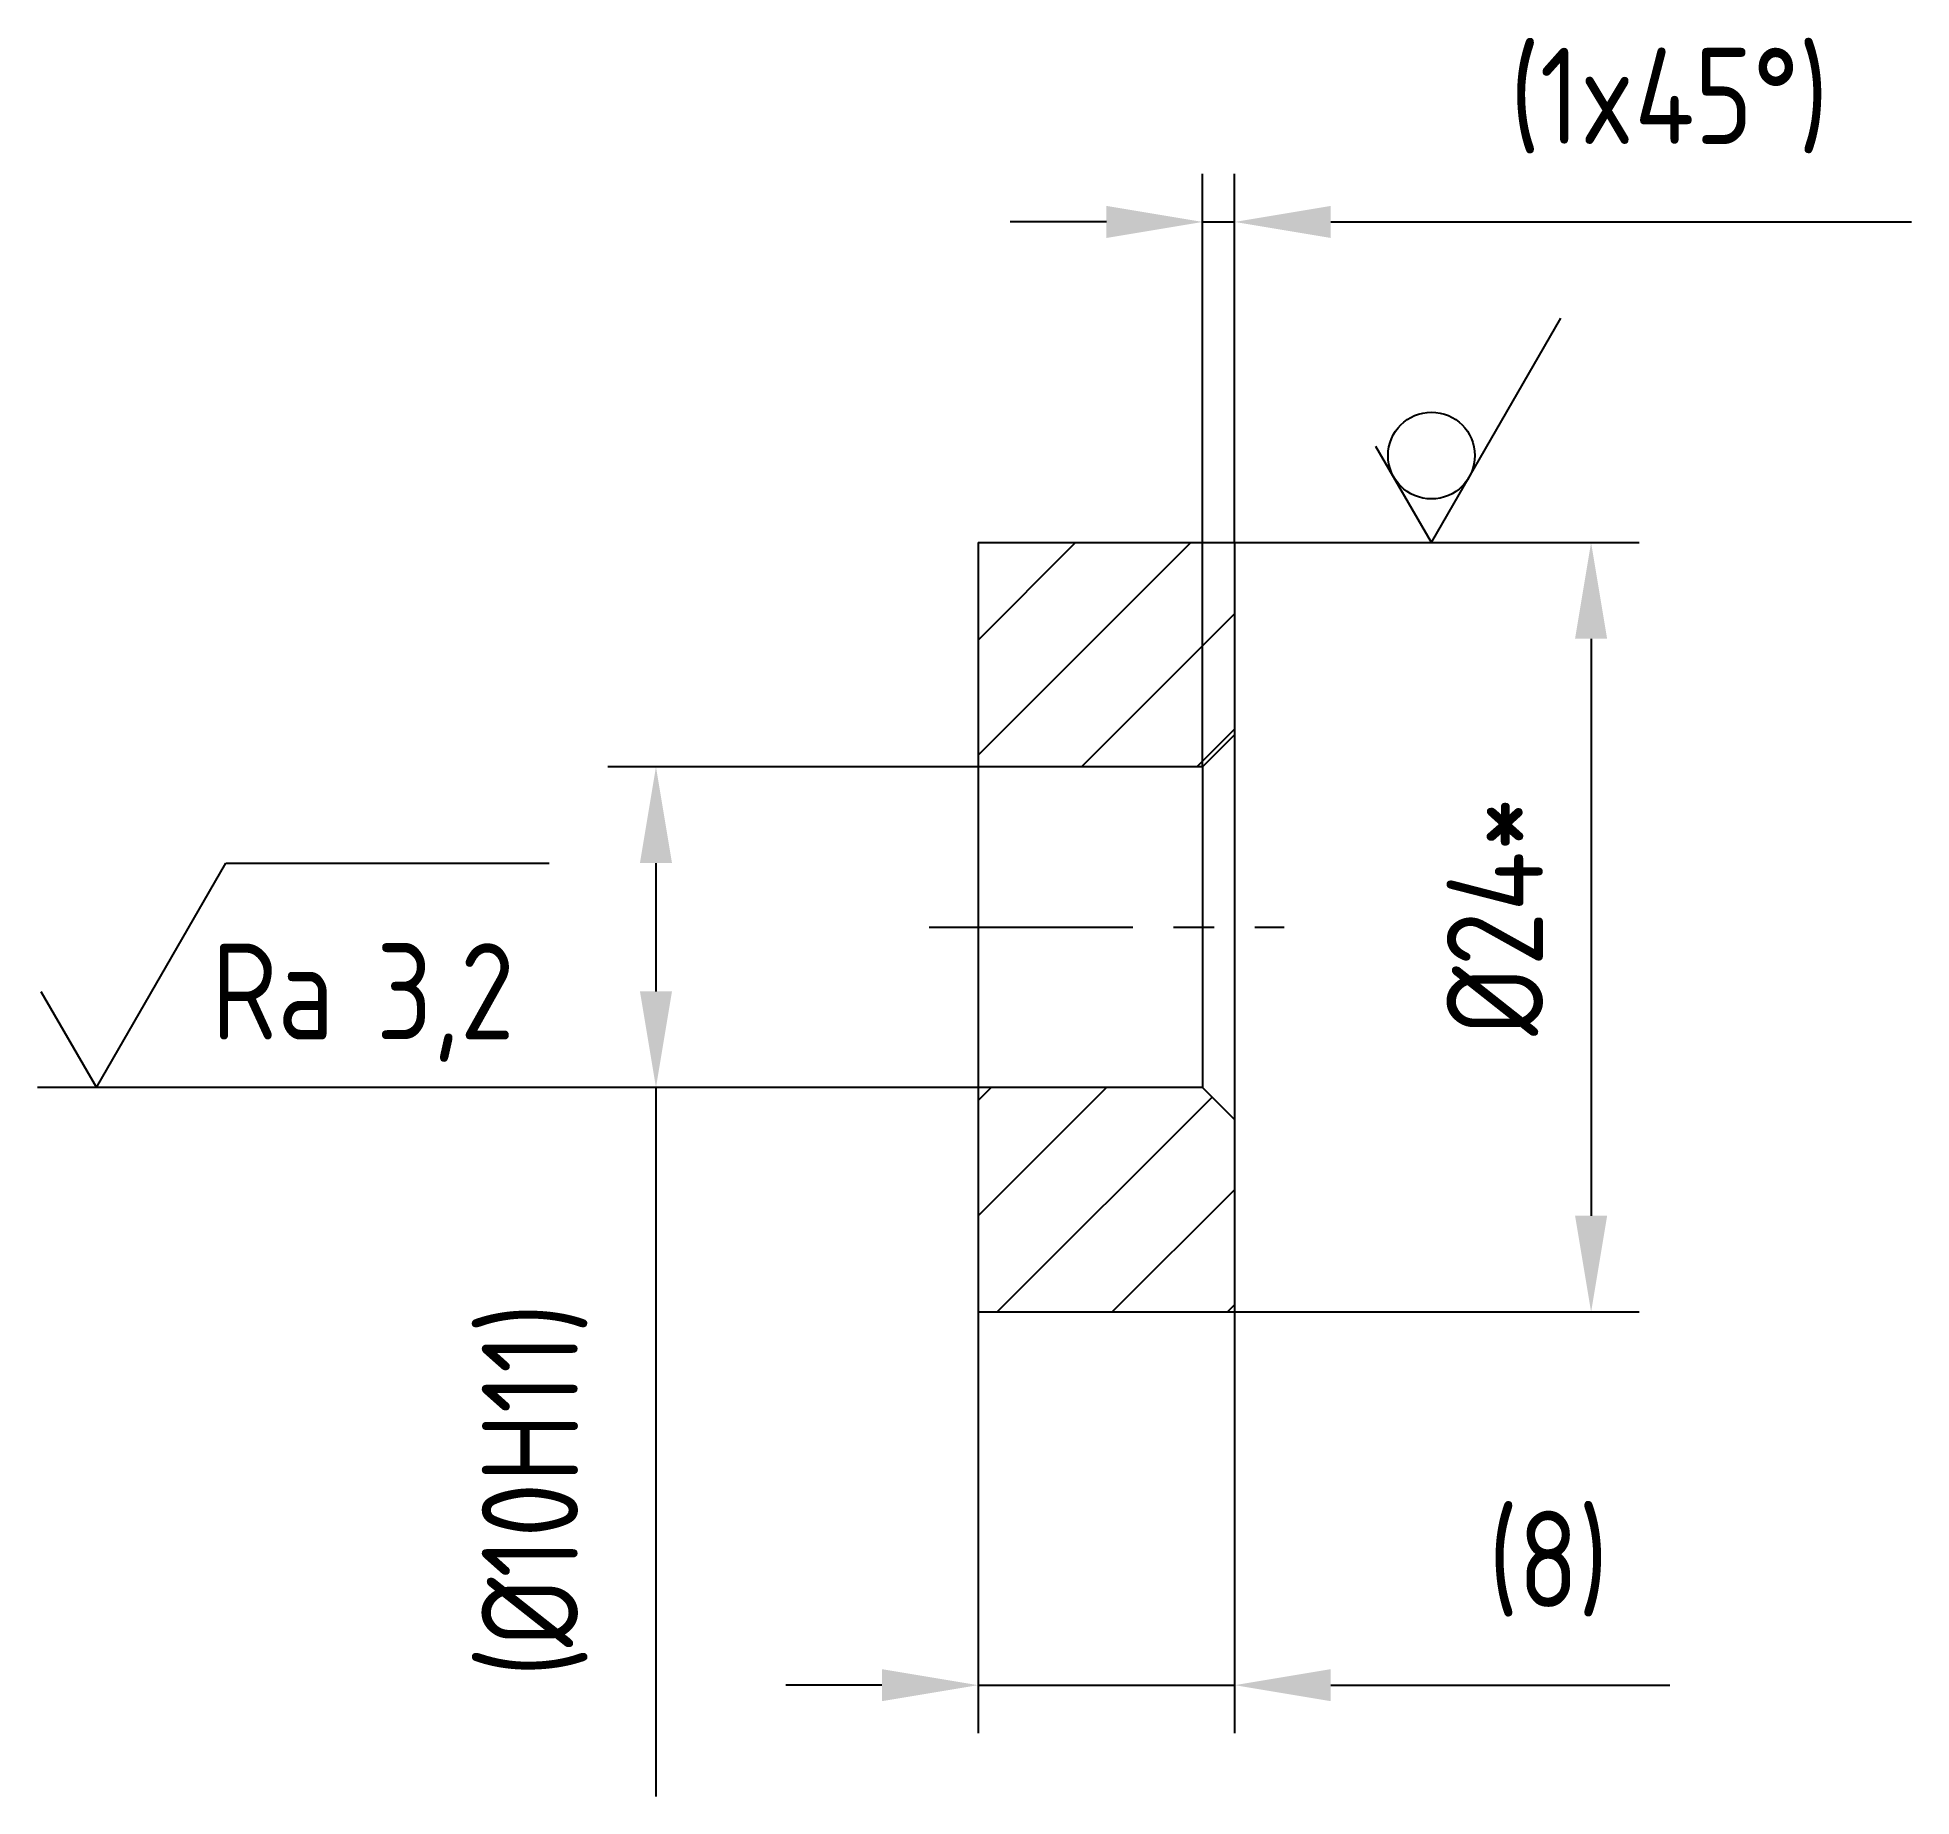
# Model space of a CAD drawing. Header units: millimetres. Extents: x 1090.7 to 1149.2, y 1475.5 to 1530.4.
import ezdxf

# ---------------------------------------------------------------- set-up
doc = ezdxf.new("R2010")
doc.units = ezdxf.units.MM
doc.linetypes.add('CENTER', pattern=[50.8, 31.75, -6.35, 6.35, -6.35])
for name, color, linetype in [('CEN', 5, 'CENTER'), ('Cont', 6, 'Continuous'), ('Dim', 7, 'Continuous'), ('Hatch', 2, 'Continuous'), ('Text', 3, 'Continuous'), ('Vporti', 7, 'Continuous')]:
    doc.layers.add(name, color=color, linetype=linetype)
doc.layers.get('Vporti').off()
doc.styles.add('Style1', font='romans.shx', dxfattribs={"width": 0.8})
doc.dimstyles.new('LIN1', dxfattribs={"dimtxt": 3, "dimasz": 3, "dimexe": 1.5, "dimexo": 0, "dimgap": 1.5, "dimtad": 1, "dimzin": 13, "dimdsep": 46, "dimtxsty": 'Style1', "dimcen": 0, "dimclrt": 3, "dimadec": 0, "dimazin": 0, "dimtfac": 1, "dimtmove": 0, "dimatfit": 3, "dimfxl": 1, "dimtolj": 1, "dimtzin": 13, "dimarcsym": 0})

# ---------------------------------------------------------------- blocks, each defined once
blk = doc.blocks.new('*D8')
at = {"layer": 'Defpoints', "color": 0, "transparency": 16777216}
for p in [(1120.049, 1490.629), (1128.049, 1490.629), (1128.049, 1478.988)]:
    blk.add_point(p, dxfattribs=at)
at = {"layer": 'Dim', "color": 0, "lineweight": -2, "transparency": 16777216}
for p, q in [((1120.049, 1490.629), (1120.049, 1477.488)), ((1128.049, 1490.629), (1128.049, 1477.488)), ((1117.049, 1478.988), (1114.049, 1478.988)), ((1120.049, 1478.988), (1128.049, 1478.988)), ((1131.049, 1478.988), (1141.621, 1478.988))]:
    blk.add_line(p, q, dxfattribs=at)
at = {"layer": 'Dim', "color": 0, "transparency": 16777216}
for points in [[(1117.049, 1479.488), (1117.049, 1478.488), (1120.049, 1478.988)], [(1131.049, 1479.488), (1131.049, 1478.488), (1128.049, 1478.988)]]:
    blk.add_solid(points, dxfattribs=at)
at = {"layer": 'Dim', "color": 3, "transparency": 16777216, "insert": (1137.835, 1482.774), "char_height": 3, "attachment_point": 5, "style": 'Style1'}
blk.add_mtext('\\A1;(8)', dxfattribs=at)
blk = doc.blocks.new('*D9')
at = {"layer": 'Defpoints', "color": 0, "transparency": 16777216}
for p in [(1120.049, 1507.629), (1110.001, 1497.629), (1120.049, 1497.629)]:
    blk.add_point(p, dxfattribs=at)
at = {"layer": 'Dim', "color": 0, "lineweight": -2, "transparency": 16777216}
for p, q in [((1120.049, 1507.629), (1108.501, 1507.629)), ((1110.001, 1504.629), (1110.001, 1500.629)), ((1120.049, 1497.629), (1108.501, 1497.629)), ((1110.001, 1497.629), (1110.001, 1475.514))]:
    blk.add_line(p, q, dxfattribs=at)
at = {"layer": 'Dim', "color": 0, "transparency": 16777216}
for points in [[(1109.501, 1504.629), (1110.501, 1504.629), (1110.001, 1507.629)], [(1109.501, 1500.629), (1110.501, 1500.629), (1110.001, 1497.629)]]:
    blk.add_solid(points, dxfattribs=at)
at = {"layer": 'Dim', "color": 3, "transparency": 16777216, "insert": (1106.215, 1485.072), "char_height": 3, "attachment_point": 5, "rotation": 90, "style": 'Style1'}
blk.add_mtext('\\A1;(%%C10H11)', dxfattribs=at)
blk = doc.blocks.new('SHERISO_04')
at = {"layer": 'Text'}
blk.add_line((4.041, 7), (14.122, 7), dxfattribs=at)
blk.add_lwpolyline([(-1.732, 3), (0, 0), (4.041, 7)], dxfattribs=at)
at = {"layer": 'Text', "style": 'Style1', "width": 0.8}
blk.add_text('Ra', height=3, dxfattribs=at).set_placement((3.584, 1.5))
blk.add_attdef('3,2', (8.727, 1.5), '', height=3, dxfattribs=at)
blk = doc.blocks.new('*D10')
at = {"layer": 'Defpoints', "color": 0, "transparency": 16777216}
for p in [(1128.049, 1524.629), (1128.049, 1514.629), (1127.049, 1507.629)]:
    blk.add_point(p, dxfattribs=at)
at = {"layer": 'Dim', "color": 0, "lineweight": -2, "transparency": 16777216}
for p, q in [((1127.049, 1507.629), (1127.049, 1526.129)), ((1128.049, 1514.629), (1128.049, 1526.129)), ((1124.049, 1524.629), (1121.049, 1524.629)), ((1127.049, 1524.629), (1128.049, 1524.629)), ((1131.049, 1524.629), (1149.163, 1524.629))]:
    blk.add_line(p, q, dxfattribs=at)
at = {"layer": 'Dim', "color": 0, "transparency": 16777216}
for points in [[(1124.049, 1525.129), (1124.049, 1524.129), (1127.049, 1524.629)], [(1131.049, 1525.129), (1131.049, 1524.129), (1128.049, 1524.629)]]:
    blk.add_solid(points, dxfattribs=at)
at = {"layer": 'Dim', "color": 3, "transparency": 16777216, "insert": (1141.606, 1528.414), "char_height": 3, "attachment_point": 5, "style": 'Style1'}
blk.add_mtext('\\A1;(1x45%%D)', dxfattribs=at)
blk = doc.blocks.new('*D11')
at = {"layer": 'Defpoints', "color": 0, "transparency": 16777216}
for p in [(1128.049, 1514.629), (1128.049, 1490.629), (1139.169, 1490.629)]:
    blk.add_point(p, dxfattribs=at)
at = {"layer": 'Dim', "color": 0, "lineweight": -2, "transparency": 16777216}
for p, q in [((1128.049, 1514.629), (1140.669, 1514.629)), ((1139.169, 1511.629), (1139.169, 1493.629)), ((1128.049, 1490.629), (1140.669, 1490.629))]:
    blk.add_line(p, q, dxfattribs=at)
at = {"layer": 'Dim', "color": 0, "transparency": 16777216}
for points in [[(1138.669, 1511.629), (1139.669, 1511.629), (1139.169, 1514.629)], [(1138.669, 1493.629), (1139.669, 1493.629), (1139.169, 1490.629)]]:
    blk.add_solid(points, dxfattribs=at)
at = {"layer": 'Dim', "color": 3, "transparency": 16777216, "insert": (1136.169, 1502.967), "char_height": 3, "attachment_point": 5, "rotation": 90, "style": 'Style1'}
blk.add_mtext('\\A1;%%C24*', dxfattribs=at)
blk = doc.blocks.new('SHERISO_09')
at = {"layer": 'Text'}
for q in [(4.041, 7), (-1.732, 3)]:
    blk.add_line((0, 0), q, dxfattribs=at)
blk.add_circle((0.002, 2.713), 1.353, dxfattribs=at)

msp = doc.modelspace()

# ---------------------------------------------------------------- hatches: boundary and pattern name
at = {"layer": 'Hatch'}
h = msp.add_hatch(dxfattribs=at)
h.set_pattern_fill('ANSI31', color=256, scale=0.8, style=0)
h.paths.add_polyline_path([(1127.049, 1507.629), (1128.049, 1508.629), (1128.049, 1514.629), (1120.049, 1514.629), (1120.049, 1507.629)])
h.paths.add_polyline_path([(1128.049, 1490.629), (1128.049, 1496.629), (1127.049, 1497.629), (1120.049, 1497.629), (1120.049, 1490.629)])

# ---------------------------------------------------------------- linework, layer by layer
at = {"layer": 'CEN', "lineweight": -3, "ltscale": 0.2}
msp.add_line((1118.525, 1502.629), (1129.595, 1502.629), dxfattribs=at)
at = {"layer": 'Cont'}
for p, q in [((1120.049, 1514.629), (1128.049, 1514.629)), ((1120.049, 1514.629), (1120.049, 1502.629)), ((1128.049, 1514.629), (1128.049, 1490.629)), ((1127.049, 1507.629), (1128.049, 1508.629)), ((1127.049, 1507.629), (1120.049, 1507.629)), ((1127.049, 1507.629), (1127.049, 1497.629)), ((1120.049, 1502.629), (1120.049, 1490.629)), ((1127.049, 1497.629), (1120.049, 1497.629)), ((1127.049, 1497.629), (1128.049, 1496.629)), ((1120.049, 1490.629), (1128.049, 1490.629))]:
    msp.add_line(p, q, dxfattribs=at)
at = {"layer": 'Dim'}
msp.add_line((1108.751, 1497.629), (1090.709, 1497.629), dxfattribs=at)

# ---------------------------------------------------------------- block references
msp.add_blockref('SHERISO_04', (1092.546, 1497.629), dxfattribs=at).add_auto_attribs({'3,2': '3,2'})
at = {"layer": 'Vporti'}
msp.add_blockref('SHERISO_09', (1134.188, 1514.629), dxfattribs=at)

# ---------------------------------------------------------------- dimensions: what is measured, and where the dimension line sits
at = {"layer": 'Dim'}
dim = msp.add_linear_dim(base=(1128.049, 1524.629), p1=(1127.049, 1507.629), p2=(1128.049, 1514.629), text='(<>x45%%D)', dimstyle='LIN1', dxfattribs=at)
dim.commit()
dim.dimension.update_dxf_attribs({"geometry": '*D10', "text_midpoint": (1141.606, 1528.414)})
dim = msp.add_linear_dim(base=(1139.169, 1490.629), p1=(1128.049, 1514.629), p2=(1128.049, 1490.629), angle=90, text='%%C<>*', dimstyle='LIN1', dxfattribs=at)
dim.commit()
dim.dimension.update_dxf_attribs({"geometry": '*D11', "text_midpoint": (1139.169, 1502.967), "dimtype": 160})
dim = msp.add_linear_dim(base=(1110.001, 1497.629), p1=(1120.049, 1507.629), p2=(1120.049, 1497.629), angle=90, text='(%%C<>H11)', dimstyle='LIN1', dxfattribs=at)
dim.commit()
dim.dimension.update_dxf_attribs({"geometry": '*D9', "text_midpoint": (1106.215, 1485.072)})
dim = msp.add_linear_dim(base=(1128.049, 1478.988), p1=(1120.049, 1490.629), p2=(1128.049, 1490.629), text='(<>)', dimstyle='LIN1', dxfattribs=at)
dim.commit()
dim.dimension.update_dxf_attribs({"geometry": '*D8', "text_midpoint": (1137.835, 1478.988), "dimtype": 160})

doc.saveas('drawing.dxf')
